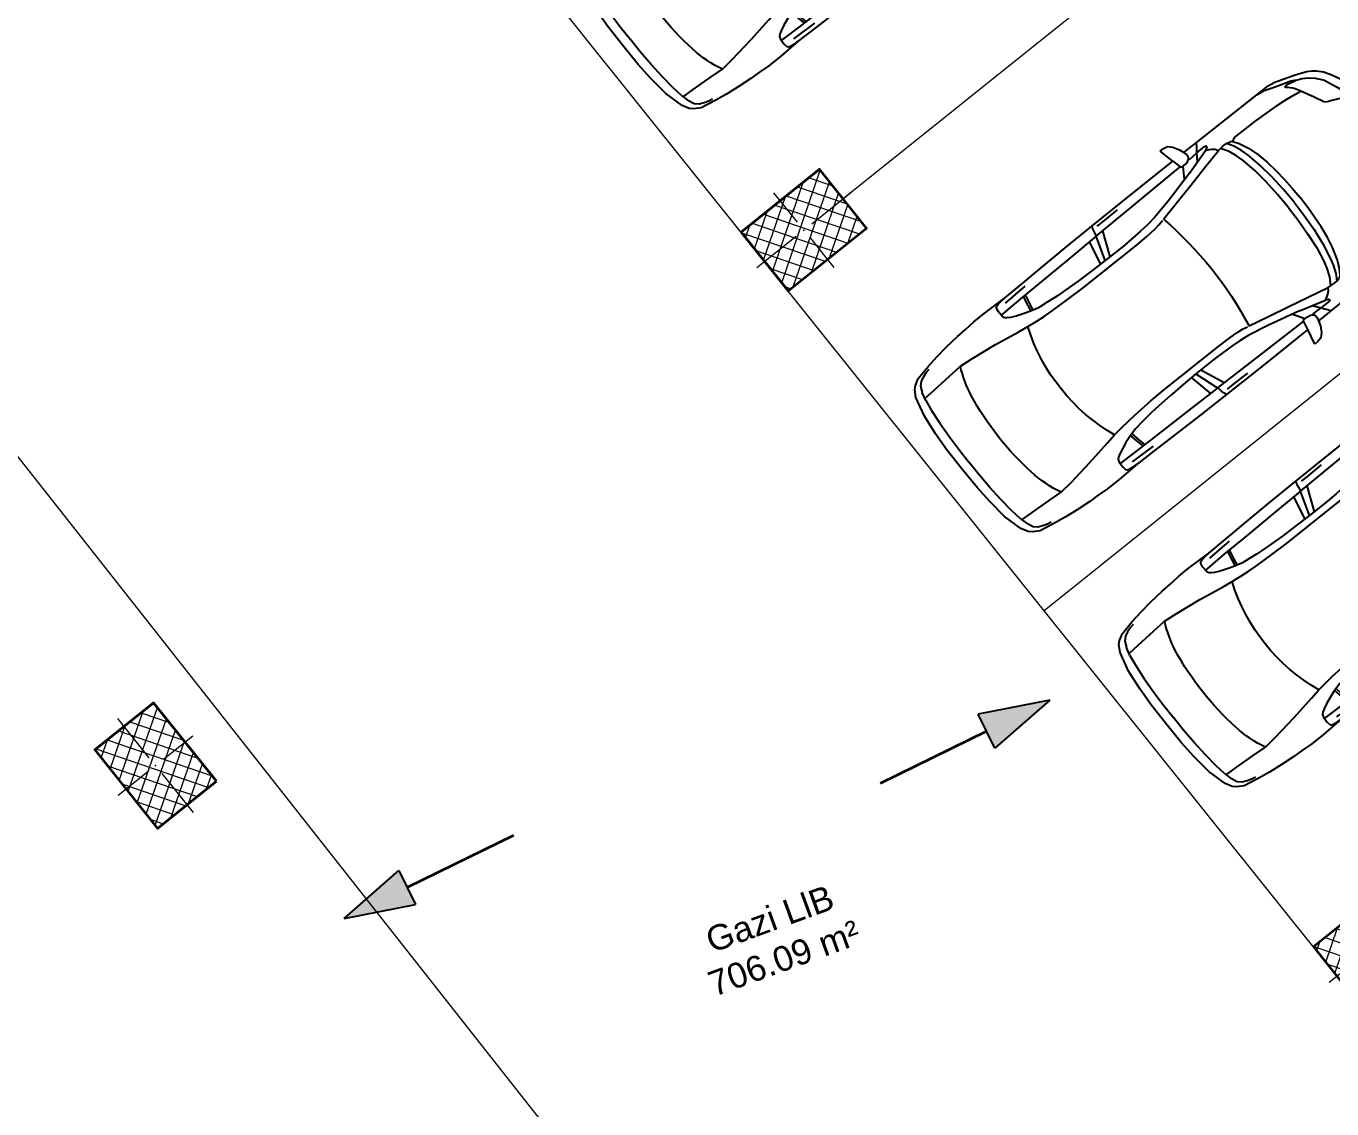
# Model space of a CAD drawing. Header units: metres. Extents: x 7511783 to 7512372, y 4692307 to 4692611.
# Drawn here: x 7512347.23 to 7512357.62, y 4692534.33 to 4692542.95 of the extents above; entities that cross this region are included whole.
import ezdxf

# ---------------------------------------------------------------- set-up
doc = ezdxf.new("R2010")
doc.units = ezdxf.units.M
for name, color, linetype, lineweight in [('A - Shtyllat', 7, 'Continuous', 0), ('A - Shtyllat_Pen_No__1', 7, 'Continuous', 0), ('A - Shtyllat_Pen_No__7', 7, 'Continuous', 0), ('A -Polyline', 7, 'Continuous', 0), ('A -Polyline_Pen_No__1', 7, 'Continuous', 0), ('A -Polyline_Pen_No__48', 14, 'Continuous', 0), ('A -Polyline_Pen_No__8', 14, 'Continuous', 0), ('garazhat-netw-amiri - b1', 20, 'Continuous', 0), ('Interior - Furniture _Pen_No__42', 8, 'Continuous', 0)]:
    doc.layers.add(name, color=color, linetype=linetype, lineweight=lineweight)
doc.styles.get("Standard").update_dxf_attribs({"font": 'arial.ttf'})
pattern_1 = [(44.99999999999998, (0, 0), (-68.94290863686237, 68.94290863686243), []), (135.0000000000001, (0, 0), (68.94290863686219, 68.94290863686261), [])]

# ---------------------------------------------------------------- blocks, each defined once
blk = doc.blocks.new('Column_161', base_point=(74870.5169649575, -54510.86432143885))
at = {"layer": 'A - Shtyllat', "linetype": 'Continuous', "lineweight": 0}
h = blk.add_hatch(dxfattribs=at)
h.set_pattern_fill('CONCRETE_BLOCK', color=18, style=0, pattern_type=2)
h.set_pattern_definition(pattern_1)
h.paths.add_polyline_path([(74545.91078029532, -54891.16791710824), (75326.49814850552, -54716.00125192711), (75195.12314961969, -54130.56072576947), (74414.53578140949, -54305.72739095059)])
at = {"layer": 'A - Shtyllat_Pen_No__1', "color": 7, "linetype": 'Continuous', "lineweight": 13}
for p, q in [((74853.0002984394, -54432.80558461783), (74787.31279899647, -54140.085321539)), ((74948.57570177852, -54493.34765492074), (75338.86938588362, -54405.76432233019)), ((74792.45822813649, -54528.38098795696), (74402.16454403137, -54615.96432054752)), ((74888.03363147561, -54588.92305825988), (74953.72113091854, -54881.6433213387))]:
    blk.add_line(p, q, dxfattribs=at)
blk.add_point((74870.5169649575, -54510.86432143885), dxfattribs=at)
at = {"layer": 'A - Shtyllat_Pen_No__7', "color": 7, "linetype": 'Continuous', "lineweight": 35, "flags": 128}
blk.add_lwpolyline([(74545.91078029532, -54891.16791710824), (75326.49814850552, -54716.00125192711), (75195.12314961969, -54130.56072576947), (74414.53578140949, -54305.72739095059)], close=True, dxfattribs=at)
blk = doc.blocks.new('Column_163', base_point=(73274.69880512588, -47399.49129714227))
at = {"layer": 'A - Shtyllat', "linetype": 'Continuous', "lineweight": 0}
h = blk.add_hatch(dxfattribs=at)
h.set_pattern_fill('CONCRETE_BLOCK', color=18, style=0, pattern_type=2)
h.set_pattern_definition(pattern_1)
h.paths.add_polyline_path([(72950.09262046369, -47779.79489281166), (73730.6799886739, -47604.62822763055), (73599.30498978807, -47019.1877014729), (72818.71762157786, -47194.35436665402)])
at = {"layer": 'A - Shtyllat_Pen_No__1', "color": 7, "linetype": 'Continuous', "lineweight": 13}
for p, q in [((73257.18213860778, -47321.43256032126), (73191.49463916484, -47028.71229724243)), ((73352.7575419469, -47381.97463062417), (73743.051226052, -47294.39129803362)), ((73196.64006830486, -47417.0079636604), (72806.34638419976, -47504.59129625095)), ((73292.21547164398, -47477.5500339633), (73357.90297108692, -47770.27029704213))]:
    blk.add_line(p, q, dxfattribs=at)
blk.add_point((73274.69880512588, -47399.49129714227), dxfattribs=at)
at = {"layer": 'A - Shtyllat_Pen_No__7', "color": 7, "linetype": 'Continuous', "lineweight": 35, "flags": 128}
blk.add_lwpolyline([(72950.09262046369, -47779.79489281166), (73730.6799886739, -47604.62822763055), (73599.30498978807, -47019.1877014729), (72818.71762157786, -47194.35436665402)], close=True, dxfattribs=at)
blk = doc.blocks.new('Column_169', base_point=(66768.10634125283, -48962.14023274987))
at = {"layer": 'A - Shtyllat', "linetype": 'Continuous', "lineweight": 0}
h = blk.add_hatch(dxfattribs=at)
h.set_pattern_fill('CONCRETE_BLOCK', color=18, style=0, pattern_type=2)
h.set_pattern_definition(pattern_1)
h.paths.add_polyline_path([(67148.40993692222, -49286.74641741205), (66973.2432717411, -48506.15904920186), (66387.80274558342, -48637.53404808769), (66562.96941076456, -49418.12141629789)])
at = {"layer": 'A - Shtyllat_Pen_No__1', "color": 7, "linetype": 'Continuous', "lineweight": 13}
for p, q in [((66750.58967473471, -48884.08149592885), (66663.00634214416, -48493.78781182375)), ((66846.16507807386, -48944.62356623176), (67138.88534115267, -48878.93606678884)), ((66690.0476044318, -48979.65689926799), (66397.327341353, -49045.3443987109)), ((66785.62300777093, -49040.19896957089), (66873.2063403615, -49430.492653676))]:
    blk.add_line(p, q, dxfattribs=at)
blk.add_point((66768.10634125283, -48962.14023274987), dxfattribs=at)
at = {"layer": 'A - Shtyllat_Pen_No__7', "color": 7, "linetype": 'Continuous', "lineweight": 35, "flags": 128}
blk.add_lwpolyline([(67148.40993692222, -49286.74641741205), (66973.2432717411, -48506.15904920186), (66387.80274558342, -48637.53404808769), (66562.96941076456, -49418.12141629789)], close=True, dxfattribs=at)
blk = doc.blocks.new('Car 05 22')
at = {"layer": 'Interior - Furniture _Pen_No__42', "color": 8, "linetype": 'Continuous', "lineweight": 25}
for p, q in [((1961.117547741, 983.221158223), (1928.938242309, 983.221158223)), ((1928.938242309, 983.221158223), (1957.843908175, 858.0544967500001)), ((1996.903176747, 974.9060932165999), (1961.117547741, 983.221158223)), ((2026.89661068, 945.007687052), (1996.903176747, 974.9060932165999)), ((2054.5732194, 897.577022836), (2026.89661068, 945.007687052)), ((-251.752794228, 841.043733947), (-372.3345973750002, 830.229933465)), ((-168.2198443133, 844.6061713611999), (-251.752794228, 841.043733947)), ((-78.35772569479998, 850.6357850930001), (-168.2198443133, 844.6061713611999)), ((-24.036324899, 852.2918850640001), (-78.35772569479998, 850.6357850930001)), ((40.3182760438, 852.3336850629998), (-24.036324899, 852.2918850640001)), ((230.8030912739, 845.5192631063), (40.3182760438, 852.3336850629998)), ((129.0398444, 820.4687779309999), (138.886242882, 832.3883788069998)), ((138.886242882, 832.3883788069998), (165.168377873, 840.275885275)), ((165.168377873, 840.275885275), (194.733578306, 844.324685204)), ((194.733578306, 844.324685204), (230.803091274, 845.519263106)), ((400.0158099590001, 847.596806379), (230.8030912739, 845.5192631063)), ((590.7241636140001, 851.6786068920001), (400.0158099590001, 847.596806379)), ((856.5325990199999, 856.169707455), (590.7241636140001, 851.6786068920001)), ((1129.8609284, 858.5331077519999), (856.5325990199999, 856.169707455)), ((1119.51383092, 833.2672045809999), (1115.14443198, 808.948201529)), ((1120.16623076, 836.3248049650001), (1119.51383092, 833.2672045809999)), ((1120.69723063, 838.160005195), (1120.16623076, 836.3248049650001)), ((1129.8609284, 858.5331077519999), (1120.69723063, 838.160005195)), ((1536.1071561, 860.3802508980001), (1129.8609284, 858.5331077519999)), ((1220.13025657, 829.0713745190002), (1369.65750367, 831.489072695)), ((1957.843908175, 858.0544967500001), (1536.1071561, 860.3802508980001)), ((1957.84390817, 858.0544967500001), (1977.22141076, 777.427813481)), ((2067.91700908, 857.6794056350001), (2054.5732194, 897.577022836)), ((2119.91703998, 857.4374531180001), (2067.91700908, 857.6794056350001)), ((2075.28112592, 835.6608695470001), (2067.91700908, 857.6794056350001)), ((2075.2191259, 809.3983893609999), (2075.28112592, 835.6608695470001)), ((2193.165590015, 856.4504063259001), (2119.91703998, 857.4374531180001)), ((2166.81146925, 813.814537484), (2182.27381684, 834.081841238)), ((2182.27381684, 834.081841238), (2193.16559002, 856.4504063260001)), ((2808.01466132, 852.5547640039999), (2193.165590015, 856.4504063259001)), ((2855.711363900001, 852.6327640009998), (2808.01466132, 852.5547640039999)), ((2808.01466132, 852.5547640039999), (2876.86636504, 843.317264394)), ((2891.44016583, 852.5287640049999), (2855.711363900001, 852.6327640009998)), ((2876.86636504, 843.317264394), (2954.16376923, 813.731165643)), ((2922.51356751, 852.034364026), (2891.44016583, 852.5287640049999)), ((2904.11849592, 832.8863289209997), (2905.06820589, 832.8379901159999)), ((2945.17226874, 849.4061641369999), (2922.51356751, 852.034364026)), ((2989.61447115, 839.6482645490003), (2945.17226874, 849.4061641369999)), ((3013.55027244, 833.064864827), (2989.61447115, 839.6482645490003)), ((3154.26138006, 782.5577669589998), (3013.55027244, 833.064864827)), ((-757.6903274910002, 747.022066986), (-784.8200333720001, 721.8124613509999)), ((-706.3378894982, 775.7872218095), (-757.6903274910002, 747.022066986)), ((-701.0941271610001, 743.2591195180001), (-729.425104913, 716.3992494200002)), ((-585.227090103, 801.027979058), (-706.3378894982, 775.7872218095)), ((-664.8727541800001, 760.961322365), (-701.0941271610001, 743.2591195180001)), ((-626.571782751, 772.4860242179999), (-664.8727541800001, 760.961322365)), ((-594.8871138119998, 778.4895580349998), (-626.571782751, 772.4860242179999)), ((-483.1389679684001, 817.2581826864), (-585.227090103, 801.027979058)), ((-372.3345973750002, 830.229933465), (-483.1389679684001, 817.2581826864)), ((124.560977278, 791.3967861309999), (129.0398444, 820.4687779309999)), ((125.693926866, 743.8968737240001), (124.560977278, 791.3967861309999)), ((327.3887276080001, 761.920895626), (125.394377448, 756.455747737)), ((132.429139117, 722.8048827370001), (125.693926866, 743.8968737240001)), ((210.873013229, 809.2317387879999), (418.0703055720001, 816.1926024380003)), ((521.9507803269998, 764.6728959719999), (327.3887276080001, 761.920895626)), ((355.2943663540001, 762.315609428), (339.1227247570001, 683.1192857359999)), ((373.4006373970002, 762.5717151969999), (357.2289958010001, 683.375391506)), ((813.627009446, 769.327996556), (521.9507803269998, 764.6728959719999)), ((1108.59023357, 773.98329714), (813.627009446, 769.327996556)), ((1036.25651944, 772.8416796290002), (996.5002997029998, 578.7916468290002)), ((1041.96657906, 578.0240872360001), (1107.56627095, 773.967136299)), ((1173.32542975, 774.895061201), (1090.33970038, 577.89253068)), ((1115.14443198, 808.948201529), (1108.59023357, 773.98329714)), ((1108.59023357, 773.98329714), (1537.61805657, 780.025947399)), ((1162.63563846, 830.4777734580001), (1220.13025657, 829.0713745190002)), ((1537.61805657, 780.025611521), (1974.99295641, 786.0764425990001)), ((1939.15395607, 686.22492547), (1995.917261, 777.427813481)), ((1977.22141076, 777.427813481), (2019.59119012, 777.427813481)), ((2000.39650233, 701.591770694), (2213.53100788, 762.9814866290001)), ((2019.59119012, 777.427813481), (2044.48611622, 783.069509224)), ((2044.48611622, 783.069509224), (2063.35562216, 792.2740022800001)), ((2063.35562216, 792.2740022800001), (2070.42572439, 799.8521965630001)), ((2068.68333559, 787.696981005), (2065.39356605, 794.4584027669999)), ((2068.68333559, 787.696981005), (2148.02030692, 790.4828861469999)), ((2070.42572439, 799.8521965630001), (2075.2191259, 809.3983893609999)), ((2106.51930118, 732.1586113790001), (2148.02030692, 790.4828861469999)), ((2148.02030692, 790.4828861469999), (2166.81146925, 813.814537484)), ((2148.02030692, 790.4828861469999), (2205.61920777, 792.204186117)), ((2205.61920777, 792.204186117), (2227.21980808, 791.0038861380001)), ((2226.59190807, 769.8777067159999), (2213.53100788, 762.9814866290001)), ((2213.53100788, 762.9814866290001), (2238.34670825, 752.240186817)), ((2234.36910819, 773.9630864369999), (2226.59190807, 769.8828865080001)), ((2227.21980808, 791.0038861380001), (2232.61990816, 790.029986155)), ((2232.61990816, 790.029986155), (2237.93539134, 787.2871225249999)), ((2238.46067648, 776.864360243), (2234.36910819, 773.9630864369999)), ((2240.81890828, 784.03918626), (2237.93539134, 787.2871225249999)), ((2238.34670825, 752.240186817), (2258.53170854, 739.717487037)), ((2238.46067648, 776.864360243), (2240.85090828, 780.5209863219999)), ((2240.85090828, 780.5209863219999), (2240.81890828, 784.03918626)), ((2258.53170854, 739.717487037), (2269.0398087, 731.086787188)), ((2269.0398087, 731.086787188), (2278.83550884, 721.965087348)), ((2954.16376923, 813.731165643), (3075.78877375, 774.6896785450001)), ((3022.47491973, 758.305686711), (3023.66221975, 762.4851866380001)), ((3024.49924208, 753.7186598590001), (3022.47491973, 758.305686711)), ((3023.66221975, 762.4851866380001), (3034.64521991, 765.0503865930001)), ((3037.91041996, 743.452886971), (3024.49924208, 753.7186598590001)), ((3034.64521991, 765.0503865930001), (3046.93432009, 763.817386614)), ((3050.61522015, 730.6688871950001), (3037.91041996, 743.452886971)), ((3046.93432009, 763.817386614), (3060.9451203, 762.9292866300001)), ((3064.50712035, 714.6457874760001), (3050.61522015, 730.6688871950001)), ((3060.9451203, 762.9292866300001), (3089.85712072, 757.3861867269998)), ((3100.48402088, 763.1120866269999), (3075.78877375, 774.6896785450001)), ((3089.85712072, 757.3861867269998), (3108.43932099, 751.4304868319999)), ((3114.13862108, 753.3111867989999), (3100.48402088, 763.1120866269999)), ((3108.43932099, 751.4304868319999), (3122.8656212, 746.4359869189999)), ((3122.8656212, 746.4359869189999), (3114.13862108, 753.3111867989999)), ((3170.0706946, 726.5554905960001), (3122.8656212, 746.4359869189999)), ((3235.883818752, 747.6101556219), (3154.26138006, 782.5577669589998)), ((3269.07948628, 728.3294692490001), (3235.883818752, 747.6101556219)), ((3298.56678787, 705.6390702070001), (3269.07948628, 728.3294692490001)), ((-815.0478655078, 667.7598955197002), (-855.0523550635, 511.0116477078998)), ((-784.8200333720001, 721.8124613509999), (-815.0478655078, 667.7598955197002)), ((-768.2719792499998, 602.2788720830002), (-750.577082573, 669.7773949330001)), ((-764.3441764490001, 617.261773195), (-665.728145997, 623.9546285630003)), ((-729.425104913, 716.3992494200002), (-750.577082573, 669.7773949330001)), ((-665.728145997, 623.9546285630003), (-500.877431885, 634.180288886)), ((-500.877431885, 634.180288886), (-383.0238853850001, 641.9613403830001)), ((-383.0238853850001, 641.9613403830001), (-274.220886173, 631.318400078)), ((-274.220886173, 631.318400078), (-56.404854203, 600.536895199)), ((146.670770152, 710.6062742990001), (132.429139117, 722.8048827370001)), ((171.252864179, 696.6287725440001), (146.670770152, 710.6062742990001)), ((212.566754139, 676.5412700230002), (171.252864179, 696.6287725440001)), ((266.3151410770001, 654.566867265), (212.566754139, 676.5412700230002)), ((319.4903281550001, 636.426864989), (266.3151410770001, 654.566867265)), ((392.7088835140001, 617.8124267930001), (319.4903281550001, 636.426864989)), ((339.1227247570001, 683.1192857359999), (329.5580559370001, 633.8673348859999)), ((357.2289958010001, 683.375391506), (346.76505809, 629.492778784)), ((1730.35620914, 633.8338533080002), (1562.00595611, 600.596478384)), ((2000.39650233, 701.591770694), (1730.35620914, 633.8338533080002)), ((1952.84760406, 621.338789111), (2122.045506540001, 659.9572884350001)), ((2122.045506540001, 659.9572884350001), (2293.79610906, 697.6509877739999)), ((2278.83550884, 721.965087348), (2293.79610906, 697.6509877739999)), ((2293.79610906, 697.6509877739999), (2317.1870094, 700.7385877199999)), ((2293.79610906, 697.6386630720001), (2293.79610906, 697.6509877739999)), ((2317.1870094, 700.7385877199999), (2345.74280982, 702.7498876850001)), ((2355.134199750001, 639.912801441), (2317.1870094, 700.7385877199999)), ((2345.74280982, 702.7498876850001), (2378.929310310001, 702.0184876970001)), ((2379.77420337, 575.387091212), (2355.13301598, 639.9159014410001)), ((2410.10490185, 649.1086815510001), (2378.929310310001, 702.0184876970001)), ((2378.929310310001, 702.0184876970001), (2410.57231077, 694.2028878339999)), ((2436.02871163, 583.2244924540001), (2410.10490185, 649.1086815510001)), ((2410.57231077, 694.2028878339999), (2410.58631694, 694.1782473540001)), ((2428.73881104, 681.7061880529999), (2410.57231077, 694.2028878339999)), ((2428.73881104, 681.7061880529999), (2457.25830016, 700.035535323)), ((2428.77597173, 681.700745325), (2428.73881104, 681.7061880529999)), ((2428.77597173, 681.700745325), (2456.66545813, 639.8418234830003)), ((2456.66545813, 639.8418234830003), (2487.236391870001, 574.2621729599999)), ((2457.25830016, 700.035535323), (2535.4819126, 697.9905877680001)), ((2535.422612600001, 697.9916562040003), (2673.21491462, 695.5089878119999)), ((2535.46586986, 697.9894090810001), (2535.4819126, 697.988971943)), ((2673.21491462, 695.5089878119999), (2787.200816290001, 691.4809878819998)), ((2787.200816290001, 691.4809878819998), (2868.415817480001, 687.223087957)), ((2868.395882330001, 687.22488671), (2959.72331881, 678.984388101)), ((2959.72331881, 678.984388101), (2868.415817480001, 687.1969879569999)), ((2959.72331881, 678.984388101), (3047.2313201, 666.2002883250001)), ((3047.20992906, 666.2041971140001), (3100.00912087, 656.556188494)), ((3076.97452053, 697.807687771), (3064.50712035, 714.6457874760001)), ((3100.00912087, 656.556188494), (3076.97452053, 697.807687771)), ((3152.92075342, 553.873393456), (3100.00912087, 656.556188494)), ((3211.69204952, 701.0151137130001), (3170.0706946, 726.5554905960001)), ((3254.25934432, 663.1775183300001), (3211.69204952, 701.0151137130001)), ((3301.867263790001, 602.80900872), (3254.25934432, 663.1775183300001)), ((3337.33388997, 663.3806719909999), (3298.56678787, 705.6390702070001)), ((3374.49419199, 603.583974516), (3337.33388997, 663.3806719909999)), ((-768.2719792499998, 602.2788720830002), (-782.764796709, 510.0106247469999)), ((-56.404854203, 600.536895199), (145.941775497, 566.5900898169999)), ((145.941775497, 566.5900898169999), (233.261172115, 552.312592089)), ((233.261172115, 552.312592089), (315.3092800730001, 541.359190513)), ((315.2936019620001, 541.3606176840001), (384.2945810830001, 535.0794906230001)), ((384.2815104790001, 535.080362318), (454.174320738, 530.4191213629999)), ((474.8166917820001, 607.1053878569999), (392.7088835140001, 617.8124267930001)), ((454.170282107, 530.4193907049998), (526.242583163, 526.2868907769997)), ((521.3449804749999, 601.6186871690002), (474.8166917820001, 607.1053878569999)), ((569.9935686519999, 596.8381865689998), (521.3449804749999, 601.6186871690002)), ((526.2331313149998, 526.2873073839999), (627.7018846490002, 521.814890855)), ((652.59274858, 590.9845858339997), (569.9935686519999, 596.8381865689998)), ((627.698546207, 521.8149872519999), (756.75876515, 518.0884218199999)), ((772.8388193580001, 584.9903850819998), (652.59274858, 590.9845858339997)), ((907.2666866909999, 580.298084493), (772.8388193580001, 584.9903850819998)), ((1041.96657906, 578.0240872360001), (907.2666866909999, 580.298084493)), ((1227.79815085, 577.5186957939999), (1041.96657906, 578.0240872360001)), ((1316.09897866, 580.475793563), (1227.79815085, 577.5186957939999)), ((1403.02450604, 584.4121905939998), (1316.09897866, 580.475793563)), ((1322.62824821, 518.052230308), (1420.49779626, 521.652890858)), ((1483.8761315, 590.1361862749999), (1403.02450604, 584.4121905939998)), ((1420.49066257, 521.652523245), (1466.64156934, 524.030772681)), ((1466.62639694, 524.0299908169999), (1510.87647584, 527.594696836)), ((1562.00595611, 600.596478384), (1483.8761315, 590.1361862749999)), ((1510.85529759, 527.5929907539999), (1554.25309822, 533.0576906580001)), ((1554.25309822, 533.0576906580001), (1596.82961355, 540.969674969)), ((1597.28918852, 541.1774857889999), (1596.65116701, 540.8889849259999)), ((1610.72419049, 544.0665862469999), (1779.61280153, 581.7538898049997)), ((1779.61280153, 581.7538898049997), (1952.84760406, 621.338789111)), ((2397.334105950001, 514.2584815219999), (2379.77250853, 575.3929912130001)), ((2453.63941421, 521.616582688), (2436.02871163, 583.2244924540001)), ((2477.61661773, 401.0764635800001), (2453.63941421, 521.616582688)), ((2487.236391870001, 574.2621729599999), (2491.79934275, 562.0052962960001)), ((2491.79994982, 562.0052962960001), (2517.90263133, 477.034766618)), ((3189.62073735, 475.569766106), (3152.92075342, 553.873393456)), ((3301.867263790001, 602.80900872), (3346.015513130001, 501.4217980699999)), ((3418.40079436, 512.7439783509999), (3374.49419199, 603.583974516)), ((-855.0523550635, 511.0116477078998), (-874.6778528530002, 344.9579771100001)), ((-782.7621654889999, 510.027376359), (-794.5333543099999, 390.6265818930001)), ((756.75876515, 518.0884218199999), (1322.62824821, 518.052230308)), ((2419.31580918, 395.7362626700001), (2397.33316008, 514.2635815229997)), ((2517.90263133, 477.034766618), (2537.54372273, 384.0810341510001)), ((3199.39883308, 466.7584630290001), (3189.62073735, 475.569766106)), ((3220.69886845, 454.388540188), (3199.39883308, 466.7584630290001)), ((3256.10680826, 439.2417534179999), (3220.67662376, 454.4014587129999)), ((3288.390194130001, 425.101248479), (3256.10680826, 439.2417534179999)), ((3319.36158057, 408.41284265), (3288.390194130001, 425.101248479)), ((3346.015513130001, 501.4217980699999), (3374.297465860001, 419.557472908)), ((3391.09039087, 344.247647689), (3374.297465860001, 419.557472908)), ((3457.47689648, 393.0984834030001), (3418.40079436, 512.7439783509999)), ((-874.6778528530002, 344.9579771100001), (-882.944054645, 194.680643518)), ((-794.5333543099999, 390.6265818930001), (-802.4328468090001, 258.715288008)), ((2433.73206705, 266.091642182), (2419.31580918, 395.7362626700001)), ((2493.88922012, 269.050242651), (2477.61661773, 401.0764635800001)), ((2537.54372273, 384.0810341510001), (2551.45611664, 285.6281997640001)), ((3353.46269085, 384.2512837760001), (3319.36158057, 408.41284265)), ((3321.23357975, 370.497229407), (3320.99727986, 362.132926485)), ((3320.99727986, 362.132926485), (3338.31527228, 276.8564967000001)), ((3324.654278260001, 377.297531782), (3321.23357975, 370.497229407)), ((3328.30797666, 379.591332583), (3324.654278260001, 377.297531782)), ((3338.468372210001, 379.4523325350001), (3328.30797666, 379.591332583)), ((3363.640761200001, 357.811724976), (3338.468372210001, 379.4523325350001)), ((3377.182392130001, 359.9734848010001), (3353.46269085, 384.2512837760001)), ((3396.66521323, 315.8049103040001), (3363.640761200001, 357.811724976)), ((3391.09039087, 344.247647689), (3377.182392130001, 359.9734848010001)), ((3408.0703938, 289.3779877820001), (3396.66521323, 315.8049103040001)), ((3468.34279707, 330.9338860280001), (3457.47689648, 393.0984834030001)), ((3474.4914974, 263.721088865), (3468.34279707, 330.9338860280001)), ((-802.4328468090001, 258.715288008), (-806.8131426489999, 124.936494209)), ((2441.61713002, 131.955220918), (2433.73181129, 266.093942182)), ((2503.10292147, 133.173421111), (2493.88922012, 269.050242651)), ((2551.45611664, 285.6281997640001), (2559.71041303, 193.693567653)), ((3338.31527228, 276.8564967000001), (3351.882966340001, 172.661960307)), ((3408.0703938, 289.3779877820001), (3413.77629411, 267.259988716)), ((3413.77548775, 267.2641933500001), (3418.45445829, 242.866384828)), ((3418.452194370001, 242.878189745), (3424.044894670001, 200.723791525)), ((3478.33319761, 199.917191559), (3474.4914974, 263.721088865)), ((-882.944054645, 194.680643518), (-885.3767076889999, 0)), ((-806.8131426489999, 124.936494209), (-808.0470753050001, 0)), ((2444.0197128, -0.0273000043277), (2441.61701245, 131.957220918)), ((2506.01959488, -3.86e-13), (2503.10292147, 133.173421111)), ((2559.71041303, 193.693567653), (2564.38081099, 101.185635342)), ((3351.882966340001, 172.661960307), (3358.343763510001, 75.87012649980001)), ((3424.044894670001, 200.723791525), (3427.72848251, 152.023715234)), ((3432.36383112, 39.98011396419999), (3427.72848251, 152.023715234)), ((3479.35651311, 164.9481933352), (3478.33319761, 199.917191559)), ((3489.519598210001, 164.9481933352), (3479.35651311, 164.9481933352)), ((3489.519598210001, -164.9481933352), (3489.519598210001, 164.9481933352)), ((-885.3767076889999, 0), (-882.944054645, -194.680643518)), ((-806.8131426489999, -124.936494209), (-808.0470753050001, 1.477e-13)), ((2444.0197128, 0.0273000043271), (2441.61701245, -131.957220918)), ((2564.38081099, 101.185635342), (2566.01761027, -0.00610000213065)), ((2564.38081099, -101.185635342), (2566.01761027, 0.00610000212997)), ((3353.95786543, 27.8932505984), (3358.343763510001, 75.87012649980001)), ((3353.95786543, 27.8932505984), (3353.95786543, -0.7649002671629999)), ((3353.95786543, -27.8932505984), (3353.95786543, 0.7649002671619999)), ((3370.89075802, 11.74110410089999), (3370.32315827, -0.7649002671629999)), ((3370.89075802, -11.74110410089999), (3370.32315827, 0.7649002671619999)), ((3372.49235732, 23.6550082622), (3370.89075802, 11.74110410089999)), ((3376.267285060001, 38.99395092400001), (3372.49235732, 23.6550082622)), ((3381.98685317, 46.5714162664), (3376.267285060001, 38.99395092400001)), ((3386.21005132, 48.3522168884), (3381.98685317, 46.5714162664)), ((3386.21005132, 48.3522168884), (3394.28954778, 48.3522168884)), ((3398.51284593, 46.5714162664), (3394.28954778, 48.3522168884)), ((3404.23226311, 38.99375151340001), (3398.51284593, 46.5714162664)), ((3404.23226311, 38.99375151340001), (3408.00714178, 23.6550082622)), ((3408.00714178, 23.6550082622), (3409.766541010001, 8.055102813469999)), ((3409.766541010001, 8.055102813469999), (3409.766541010001, -4.961e-13)), ((3431.76949509, 57.3729975776), (3431.76949509, 56.7710829698)), ((3432.04453126, -0.0109000038072), (3432.36383112, 39.98011396419999)), ((3432.04453126, 0.0109000038063), (3432.36383112, -39.98011396419999)), ((2506.01959488, -2.78e-13), (2503.10292147, -133.173421111)), ((2559.71041303, -193.693567653), (2564.38081099, -101.185635342)), ((3351.882966340001, -172.661960307), (3358.343763510001, -75.87012649980001)), ((3353.95786543, -27.8932505984), (3358.343763510001, -75.87012649980001)), ((3372.49235732, -23.6550082622), (3370.89075802, -11.74110410089999)), ((3376.267285060001, -38.99395092400001), (3372.49235732, -23.6550082622)), ((3381.98685317, -46.5714162664), (3376.267285060001, -38.99395092400001)), ((3386.21005132, -48.3522168884), (3381.98685317, -46.5714162664)), ((3386.21005132, -48.3522168884), (3394.28954778, -48.3522168884)), ((3398.51284593, -46.5714162664), (3394.28954778, -48.3522168884)), ((3404.23226311, -38.99375151340001), (3398.51284593, -46.5714162664)), ((3404.23226311, -38.99375151340001), (3408.00714178, -23.6550082622)), ((3408.00714178, -23.6550082622), (3409.766541010001, -8.055102813469999)), ((3409.766541010001, -8.055102813469999), (3409.766541010001, -3.892e-13)), ((3432.36383112, -39.98011396419999), (3427.72848251, -152.023715234)), ((3431.76949509, -57.3729975776), (3431.76949509, -56.7710829698)), ((-882.944054645, -194.680643518), (-874.6778528530002, -344.9579771100001)), ((-802.4328468090001, -258.715288008), (-806.8131426489999, -124.936494209)), ((2441.61713002, -131.955220918), (2433.73181129, -266.093942182)), ((2503.10292147, -133.173421111), (2493.88922012, -269.050242651)), ((2551.45611664, -285.6281997640001), (2559.71041303, -193.693567653)), ((3338.31527228, -276.8564967000001), (3351.882966340001, -172.661960307)), ((3418.452194370001, -242.878189745), (3424.044894670001, -200.723791525)), ((3424.044894670001, -200.723791525), (3427.72848251, -152.023715234)), ((3474.4914974, -263.721088865), (3478.33319761, -199.917191559)), ((3478.33319761, -199.917191559), (3479.35651311, -164.9481933352)), ((3479.35651311, -164.9481933352), (3489.519598210001, -164.9481933352)), ((-794.5333543099999, -390.6265818930001), (-802.4328468090001, -258.715288008)), ((2433.73206705, -266.091642182), (2419.31580918, -395.7362626700001)), ((2493.88922012, -269.050242651), (2477.61661773, -401.0764635800001)), ((2537.54372273, -384.0810341510001), (2551.45611664, -285.6281997640001)), ((3320.99727986, -362.132926485), (3338.31527228, -276.8564967000001)), ((3408.0703938, -289.3779877820001), (3396.66521323, -315.8049103040001)), ((3408.0703938, -289.3779877820001), (3413.77629411, -267.259988716)), ((3413.77548775, -267.2641933500001), (3418.45445829, -242.866384828)), ((3468.34279707, -330.9338860280001), (3474.4914974, -263.721088865)), ((-874.6778528530002, -344.9579771100001), (-855.0523550635, -511.0116477078998)), ((-782.7621654889999, -510.027376359), (-794.5333543099999, -390.6265818930001)), ((2419.31580918, -395.7362626700001), (2397.33316008, -514.2635815229997)), ((2477.61661773, -401.0764635800001), (2453.63941421, -521.616582688)), ((2517.90263133, -477.034766618), (2537.54372273, -384.0810341510001)), ((3319.36158057, -408.41284265), (3288.390194130001, -425.101248479)), ((3353.46269085, -384.2512837760001), (3319.36158057, -408.41284265)), ((3321.23357975, -370.497229407), (3320.99727986, -362.132926485)), ((3324.654278260001, -377.297531782), (3321.23357975, -370.497229407)), ((3328.30797666, -379.591332583), (3324.654278260001, -377.297531782)), ((3338.468372210001, -379.4523325350001), (3328.30797666, -379.591332583)), ((3363.640761200001, -357.811724976), (3338.468372210001, -379.4523325350001)), ((3377.182392130001, -359.9734848010001), (3353.46269085, -384.2512837760001)), ((3396.66521323, -315.8049103040001), (3363.640761200001, -357.811724976)), ((3391.09039087, -344.247647689), (3374.297465860001, -419.557472908)), ((3391.09039087, -344.247647689), (3377.182392130001, -359.9734848010001)), ((3418.40079436, -512.7439783509999), (3457.47689648, -393.0984834030001)), ((3457.47689648, -393.0984834030001), (3468.34279707, -330.9338860280001)), ((-855.0523550635, -511.0116477078998), (-815.0478655078, -667.7598955197002)), ((-768.2719792499998, -602.2788720830002), (-782.764796709, -510.0106247469999)), ((627.698546207, -521.8149872519999), (756.75876515, -518.0884218199999)), ((756.75876515, -518.0884218199999), (1322.62824821, -518.052230308)), ((1322.62824821, -518.052230308), (1420.49779626, -521.652890858)), ((2397.334105950001, -514.2584815219999), (2379.77250853, -575.3929912130001)), ((2491.79994982, -562.0052962960001), (2517.90263133, -477.034766618)), ((3189.62073735, -475.569766106), (3152.92075342, -553.873393456)), ((3199.39883308, -466.7584630290001), (3189.62073735, -475.569766106)), ((3220.69886845, -454.388540188), (3199.39883308, -466.7584630290001)), ((3256.10680826, -439.2417534179999), (3220.67662376, -454.4014587129999)), ((3288.390194130001, -425.101248479), (3256.10680826, -439.2417534179999)), ((3301.867263790001, -602.80900872), (3346.015513130001, -501.4217980699999)), ((3346.015513130001, -501.4217980699999), (3374.297465860001, -419.557472908)), ((3374.49419199, -603.583974516), (3418.40079436, -512.7439783509999)), ((-768.2719792499998, -602.2788720830002), (-750.577082573, -669.7773949330001)), ((-764.3441764490001, -617.261773195), (-665.728145997, -623.9546285630003)), ((-274.220886173, -631.318400078), (-56.404854203, -600.536895199)), ((-56.404854203, -600.536895199), (145.941775497, -566.5900898169999)), ((145.941775497, -566.5900898169999), (233.261172115, -552.312592089)), ((233.261172115, -552.312592089), (315.3092800730001, -541.359190513)), ((315.2936019620001, -541.3606176840001), (384.2945810830001, -535.0794906230001)), ((392.7088835140001, -617.8124267930001), (319.4903281550001, -636.426864989)), ((384.2815104790001, -535.080362318), (454.174320738, -530.4191213629999)), ((474.8166917820001, -607.1053878569999), (392.7088835140001, -617.8124267930001)), ((454.170282107, -530.4193907049998), (526.242583163, -526.2868907769997)), ((521.3449804749999, -601.6186871690002), (474.8166917820001, -607.1053878569999)), ((569.9935686519999, -596.8381865689998), (521.3449804749999, -601.6186871690002)), ((526.2331313149998, -526.2873073839999), (627.7018846490002, -521.814890855)), ((652.59274858, -590.9845858339997), (569.9935686519999, -596.8381865689998)), ((772.8388193580001, -584.9903850819998), (652.59274858, -590.9845858339997)), ((907.2666866909999, -580.298084493), (772.8388193580001, -584.9903850819998)), ((1041.96657906, -578.0240872360001), (907.2666866909999, -580.298084493)), ((1036.25651944, -772.8416796290002), (996.5002997029998, -578.7916468290002)), ((1227.79815085, -577.5186957939999), (1041.96657906, -578.0240872360001)), ((1041.96657906, -578.0240872360001), (1107.56627095, -773.967136299)), ((1173.32542975, -774.895061201), (1090.33970038, -577.89253068)), ((1316.09897866, -580.475793563), (1227.79815085, -577.5186957939999)), ((1403.02450604, -584.4121905939998), (1316.09897866, -580.475793563)), ((1483.8761315, -590.1361862749999), (1403.02450604, -584.4121905939998)), ((1420.49066257, -521.652523245), (1466.64156934, -524.030772681)), ((1466.62639694, -524.0299908169999), (1510.87647584, -527.594696836)), ((1562.00595611, -600.596478384), (1483.8761315, -590.1361862749999)), ((1510.85529759, -527.5929907539999), (1554.25309822, -533.0576906580001)), ((1554.25309822, -533.0576906580001), (1596.82961355, -540.969674969)), ((1730.35620914, -633.8338533080002), (1562.00595611, -600.596478384)), ((1597.28918852, -541.1774857889999), (1596.65116701, -540.8889849259999)), ((1610.72419049, -544.0665862469999), (1779.61280153, -581.7538898049997)), ((1779.61280153, -581.7538898049997), (1952.84760406, -621.338789111)), ((1952.84760406, -621.338789111), (2122.045506540001, -659.9572884350001)), ((2379.77420337, -575.387091212), (2355.13301598, -639.9159014410001)), ((2436.02871163, -583.2244924540001), (2410.10490185, -649.1086815510001)), ((2453.63941421, -521.616582688), (2436.02871163, -583.2244924540001)), ((2456.66545813, -639.8418234830003), (2487.236391870001, -574.2621729599999)), ((2487.236391870001, -574.2621729599999), (2491.79934275, -562.0052962960001)), ((3152.92075342, -553.873393456), (3100.00912087, -656.556188494)), ((3301.867263790001, -602.80900872), (3254.25934432, -663.1775183300001)), ((3337.33388997, -663.3806719909999), (3374.49419199, -603.583974516)), ((-815.0478655078, -667.7598955197002), (-784.8200333720001, -721.8124613509999)), ((-784.8200333720001, -721.8124613509999), (-757.6903274910002, -747.022066986)), ((-729.425104913, -716.3992494200002), (-750.577082573, -669.7773949330001)), ((-701.0941271610001, -743.2591195180001), (-729.425104913, -716.3992494200002)), ((-665.728145997, -623.9546285630003), (-500.877431885, -634.180288886)), ((-500.877431885, -634.180288886), (-383.0238853850001, -641.9613403830001)), ((-383.0238853850001, -641.9613403830001), (-274.220886173, -631.318400078)), ((132.429139117, -722.8048827370001), (125.693926866, -743.8968737240001)), ((146.670770152, -710.6062742990001), (132.429139117, -722.8048827370001)), ((171.252864179, -696.6287725440001), (146.670770152, -710.6062742990001)), ((212.566754139, -676.5412700230002), (171.252864179, -696.6287725440001)), ((266.3151410770001, -654.566867265), (212.566754139, -676.5412700230002)), ((319.4903281550001, -636.426864989), (266.3151410770001, -654.566867265)), ((339.1227247570001, -683.1192857359999), (329.5580559370001, -633.8673348859999)), ((355.2943663540001, -762.315609428), (339.1227247570001, -683.1192857359999)), ((357.2289958010001, -683.375391506), (346.76505809, -629.492778784)), ((373.4006373970002, -762.5717151969999), (357.2289958010001, -683.375391506)), ((2000.39650233, -701.591770694), (1730.35620914, -633.8338533080002)), ((1939.15395607, -686.22492547), (1995.917261, -777.427813481)), ((2000.39650233, -701.591770694), (2213.53100788, -762.9814866290001)), ((2122.045506540001, -659.9572884350001), (2293.79610906, -697.6509877739999)), ((2269.0398087, -731.086787188), (2278.83550884, -721.965087348)), ((2278.83550884, -721.965087348), (2293.79610906, -697.6509877739999)), ((2293.79610906, -697.6386630720001), (2293.79610906, -697.6509877739999)), ((2293.79610906, -697.6509877739999), (2317.1870094, -700.7385877199999)), ((2355.134199750001, -639.912801441), (2317.1870094, -700.7385877199999)), ((2317.1870094, -700.7385877199999), (2345.74280982, -702.7498876850001)), ((2345.74280982, -702.7498876850001), (2378.929310310001, -702.0184876970001)), ((2410.10490185, -649.1086815510001), (2378.929310310001, -702.0184876970001)), ((2378.929310310001, -702.0184876970001), (2410.57231077, -694.2028878339999)), ((2428.73881104, -681.7061880529999), (2410.57231077, -694.2028878339999)), ((2410.57231077, -694.2028878339999), (2410.58631694, -694.1782473540001)), ((2428.77597173, -681.700745325), (2428.73881104, -681.7061880529999)), ((2428.73881104, -681.7061880529999), (2457.25830016, -700.035535323)), ((2428.77597173, -681.700745325), (2456.66545813, -639.8418234830003)), ((2457.25830016, -700.035535323), (2535.4819126, -697.9905877680001)), ((2535.422612600001, -697.9916562040003), (2673.21491462, -695.5089878119999)), ((2535.46586986, -697.9894090810001), (2535.4819126, -697.988971943)), ((2673.21491462, -695.5089878119999), (2787.200816290001, -691.4809878819998)), ((2787.200816290001, -691.4809878819998), (2868.415817480001, -687.223087957)), ((2868.395882330001, -687.22488671), (2959.72331881, -678.984388101)), ((2959.72331881, -678.984388101), (2868.415817480001, -687.1969879569999)), ((2959.72331881, -678.984388101), (3047.2313201, -666.2002883250001)), ((3047.20992906, -666.2041971140001), (3100.00912087, -656.556188494)), ((3064.50712035, -714.6457874760001), (3050.61522015, -730.6688871950001)), ((3076.97452053, -697.807687771), (3064.50712035, -714.6457874760001)), ((3100.00912087, -656.556188494), (3076.97452053, -697.807687771)), ((3170.0706946, -726.5554905960001), (3122.8656212, -746.4359869189999)), ((3211.69204952, -701.0151137130001), (3170.0706946, -726.5554905960001)), ((3254.25934432, -663.1775183300001), (3211.69204952, -701.0151137130001)), ((3269.07948628, -728.3294692490001), (3298.56678787, -705.6390702070001)), ((3298.56678787, -705.6390702070001), (3337.33388997, -663.3806719909999)), ((-757.6903274910002, -747.022066986), (-706.3378894982, -775.7872218095)), ((-706.3378894982, -775.7872218095), (-585.227090103, -801.027979058)), ((-664.8727541800001, -760.961322365), (-701.0941271610001, -743.2591195180001)), ((-626.571782751, -772.4860242179999), (-664.8727541800001, -760.961322365)), ((-594.8871138119998, -778.4895580349998), (-626.571782751, -772.4860242179999)), ((-585.227090103, -801.027979058), (-483.149337101, -817.256968783)), ((-483.149337101, -817.256968783), (-372.3345973750002, -830.229933465)), ((-372.3345973750002, -830.229933465), (-251.752794228, -841.043733947)), ((125.693926866, -743.8968737240001), (124.560977278, -791.3967861309999)), ((124.560977278, -791.3967861309999), (129.0398444, -820.4687779309999)), ((327.3887276080001, -761.920895626), (125.394377448, -756.455747737)), ((129.0398444, -820.4687779309999), (138.886242882, -832.3883788069998)), ((210.873013229, -809.2317387879999), (418.0703055720001, -816.1926024380003)), ((521.9507803269998, -764.6728959719999), (327.3887276080001, -761.920895626)), ((813.627009446, -769.327996556), (521.9507803269998, -764.6728959719999)), ((1108.59023357, -773.98329714), (813.627009446, -769.327996556)), ((1108.59023357, -773.98329714), (1537.61805657, -780.025947399)), ((1115.14443198, -808.948201529), (1108.59023357, -773.98329714)), ((1119.51383092, -833.2672045809999), (1115.14443198, -808.948201529)), ((1162.63563846, -830.4777734580001), (1220.13025657, -829.0713745190002)), ((1220.13025657, -829.0713745190002), (1369.65750367, -831.489072695)), ((1537.61805657, -780.025611521), (1974.99295641, -786.0764425990001)), ((1957.84390817, -858.0544967500001), (1977.22141076, -777.427813481)), ((1977.22141076, -777.427813481), (2019.59119012, -777.427813481)), ((2019.59119012, -777.427813481), (2044.48611622, -783.069509224)), ((2044.48611622, -783.069509224), (2063.35562216, -792.2740022800001)), ((2063.35562216, -792.2740022800001), (2070.42572439, -799.8521965630001)), ((2068.68333559, -787.696981005), (2065.39356605, -794.4584027669999)), ((2068.68333559, -787.696981005), (2148.02030692, -790.4828861469999)), ((2070.42572439, -799.8521965630001), (2075.2191259, -809.3983893609999)), ((2075.2191259, -809.3983893609999), (2075.28112592, -835.6608695470001)), ((2106.51930118, -732.1586113790001), (2148.02030692, -790.4828861469999)), ((2148.02030692, -790.4828861469999), (2166.81146925, -813.814537484)), ((2148.02030692, -790.4828861469999), (2205.61920777, -792.204186117)), ((2166.81146925, -813.814537484), (2182.27381684, -834.081841238)), ((2205.61920777, -792.204186117), (2227.21980808, -791.0038861380001)), ((2213.53100788, -762.9814866290001), (2238.34670825, -752.240186817)), ((2226.59190807, -769.8777067159999), (2213.53100788, -762.9814866290001)), ((2234.36910819, -773.9630864369999), (2226.59190807, -769.8828865080001)), ((2227.21980808, -791.0038861380001), (2232.61990816, -790.029986155)), ((2232.61990816, -790.029986155), (2237.93539134, -787.2871225249999)), ((2238.46067648, -776.864360243), (2234.36910819, -773.9630864369999)), ((2240.81890828, -784.03918626), (2237.93539134, -787.2871225249999)), ((2238.34670825, -752.240186817), (2258.53170854, -739.717487037)), ((2238.46067648, -776.864360243), (2240.85090828, -780.5209863219999)), ((2240.85090828, -780.5209863219999), (2240.81890828, -784.03918626)), ((2258.53170854, -739.717487037), (2269.0398087, -731.086787188)), ((2876.86636504, -843.317264394), (2954.16376923, -813.731165643)), ((2954.16376923, -813.731165643), (3075.78877375, -774.6896785450001)), ((3013.55027244, -833.064864827), (3154.26138006, -782.5577669589998)), ((3024.49924208, -753.7186598590001), (3022.47491973, -758.305686711)), ((3022.47491973, -758.305686711), (3023.66221975, -762.4851866380001)), ((3023.66221975, -762.4851866380001), (3034.64521991, -765.0503865930001)), ((3037.91041996, -743.452886971), (3024.49924208, -753.7186598590001)), ((3034.64521991, -765.0503865930001), (3046.93432009, -763.817386614)), ((3050.61522015, -730.6688871950001), (3037.91041996, -743.452886971)), ((3046.93432009, -763.817386614), (3060.9451203, -762.9292866300001)), ((3060.9451203, -762.9292866300001), (3089.85712072, -757.3861867269998)), ((3100.48402088, -763.1120866269999), (3075.78877375, -774.6896785450001)), ((3089.85712072, -757.3861867269998), (3108.43932099, -751.4304868319999)), ((3114.13862108, -753.3111867989999), (3100.48402088, -763.1120866269999)), ((3108.43932099, -751.4304868319999), (3122.8656212, -746.4359869189999)), ((3122.8656212, -746.4359869189999), (3114.13862108, -753.3111867989999)), ((3154.26138006, -782.5577669589998), (3235.883818752, -747.6101556219)), ((3235.883818752, -747.6101556219), (3269.07948628, -728.3294692490001)), ((-251.752794228, -841.043733947), (-168.2198443133, -844.6061713611999)), ((-168.2198443133, -844.6061713611999), (-78.35772569479998, -850.6357850930001)), ((-78.35772569479998, -850.6357850930001), (-24.036324899, -852.2918850640001)), ((-24.036324899, -852.2918850640001), (40.3182760438, -852.3336850629998)), ((40.3182760438, -852.3336850629998), (230.8030912739, -845.5192631063)), ((138.886242882, -832.3883788069998), (165.168377873, -840.275885275)), ((165.168377873, -840.275885275), (194.733578306, -844.324685204)), ((194.733578306, -844.324685204), (230.803091274, -845.519263106)), ((230.8030912739, -845.5192631063), (400.0158099590001, -847.596806379)), ((400.0158099590001, -847.596806379), (590.7241636140001, -851.6786068920001)), ((590.7241636140001, -851.6786068920001), (856.5325990199999, -856.169707455)), ((856.5325990199999, -856.169707455), (1129.8609284, -858.5331077519999)), ((1120.16623076, -836.3248049650001), (1119.51383092, -833.2672045809999)), ((1120.69723063, -838.160005195), (1120.16623076, -836.3248049650001)), ((1129.8609284, -858.5331077519999), (1120.69723063, -838.160005195)), ((1129.8609284, -858.5331077519999), (1536.1071561, -860.3802508980001)), ((1536.1071561, -860.3802508980001), (1957.84390817, -858.0544967500001)), ((1957.84390817, -858.0544967500001), (1928.938242309, -983.221158223)), ((2026.89661068, -945.007687052), (2054.5732194, -897.577022836)), ((2054.5732194, -897.577022836), (2067.917009081, -857.6794056350001)), ((2075.28112592, -835.6608695470001), (2067.91700908, -857.6794056350001)), ((2067.917009081, -857.6794056350001), (2119.91703998, -857.4374531180001)), ((2119.91703998, -857.4374531180001), (2193.165590015, -856.4504063259001)), ((2182.27381684, -834.081841238), (2193.16559002, -856.4504063260001)), ((2193.165590015, -856.4504063259001), (2808.01466132, -852.5547640039999)), ((2808.01466132, -852.5547640039999), (2876.86636504, -843.317264394)), ((2808.01466132, -852.5547640039999), (2855.711363900001, -852.6327640009998)), ((2855.711363900001, -852.6327640009998), (2891.44016583, -852.5287640049999)), ((2891.44016583, -852.5287640049999), (2922.51356751, -852.034364026)), ((2922.51356751, -852.034364026), (2945.17226874, -849.4061641369999)), ((2945.17226874, -849.4061641369999), (2989.61447115, -839.6482645490003)), ((2989.61447115, -839.6482645490003), (3013.55027244, -833.064864827)), ((1928.938242309, -983.221158223), (1961.117547741, -983.221158223)), ((1961.117547741, -983.221158223), (1996.903176747, -974.9060932165999)), ((1996.903176747, -974.9060932165999), (2026.89661068, -945.007687052))]:
    blk.add_line(p, q, dxfattribs=at)
for centre, radius, start, end in [((492.8743121958, 217.6762888661), 973.2499460395999, 154.1544541405, 170.9117329646), ((1649.811844864, 0), 1520.416064058, 158.6992078, 201.3007921999999), ((-1245.217819199, 0), 2907.303426369, 349.2141992177, 10.78580078235), ((1856.361619248, -1.736472437241999), 2353.963924674, 170.8803955853, 189.9222862500999), ((492.8743121958, -217.6762888661), 973.2499460395999, 191.230533967, 205.8455458595)]:
    blk.add_arc(centre, radius, start, end, dxfattribs=at)
blk = doc.blocks.new('Polyline_5', base_point=(18722.75725763682, -23120.83199515405))
at = {"layer": 'A -Polyline_Pen_No__48', "linetype": 'Continuous', "lineweight": 25}
blk.add_hatch(color=14, dxfattribs=at).paths.add_polyline_path([(20222.75725763682, -23120.83199515405), (19662.94975763681, -22970.83199515405), (19662.94975763681, -23270.83199515405)])
at = {"layer": 'A -Polyline_Pen_No__48', "color": 14, "linetype": 'Continuous', "lineweight": 25}
for p, q in [((20222.75725763682, -23120.83199515405), (19662.94975763681, -22970.83199515405)), ((19662.94975763681, -23270.83199515405), (19662.94975763681, -22970.83199515405)), ((20222.75725763682, -23120.83199515405), (19662.94975763681, -23270.83199515405))]:
    blk.add_line(p, q, dxfattribs=at)
at = {"layer": 'A -Polyline_Pen_No__8', "color": 14, "linetype": 'Continuous', "lineweight": 35, "flags": 128}
blk.add_lwpolyline([(18722.75725763682, -23120.83199515405), (19662.94975763681, -23120.83199515405)], dxfattribs=at)
blk = doc.blocks.new('Polyline_6', base_point=(20222.75725763678, -20579.41815265183))
at = {"layer": 'A -Polyline_Pen_No__48', "linetype": 'Continuous', "lineweight": 25}
blk.add_hatch(color=14, dxfattribs=at).paths.add_polyline_path([(18722.75725763678, -20579.41815265186), (19282.56475763678, -20729.41815265184), (19282.56475763678, -20429.41815265185)])
at = {"layer": 'A -Polyline_Pen_No__48', "color": 14, "linetype": 'Continuous', "lineweight": 25}
for p, q in [((18722.75725763678, -20579.41815265186), (19282.56475763678, -20429.41815265185)), ((19282.56475763678, -20429.41815265185), (19282.56475763678, -20729.41815265184)), ((18722.75725763678, -20579.41815265186), (19282.56475763678, -20729.41815265184))]:
    blk.add_line(p, q, dxfattribs=at)
at = {"layer": 'A -Polyline_Pen_No__8', "color": 14, "linetype": 'Continuous', "lineweight": 35, "flags": 128}
blk.add_lwpolyline([(20222.75725763678, -20579.41815265183), (19282.56475763678, -20579.41815265185)], dxfattribs=at)

msp = doc.modelspace()

# ---------------------------------------------------------------- linework, layer by layer
at = {"layer": 'A -Polyline_Pen_No__1', "color": 7, "linetype": 'Continuous'}
for points in [[(7512331.394706141, 4692506.781794739), (7512361.197029504, 4692530.652163437, 0.4142135623730928), (7512361.22810035, 4692530.933294371), (7512341.596260362, 4692555.443784804)], [(7512327.799040748, 4692510.631162087), (7512353.3957478, 4692531.133014485, 0.4119371924854632), (7512353.443805745, 4692531.552883942), (7512345.871792254, 4692541.158781224, 0.416493602296413), (7512345.389855319, 4692541.280612738), (7512341.605135576, 4692538.249216341)]]:
    msp.add_lwpolyline(points, format="xyb", dxfattribs=at)
for points in [[(7512357.52286429, 4692544.609276562), (7512353.731230322, 4692541.572342171)], [(7512360.230321286, 4692542.216678958), (7512355.33262485, 4692538.293837036)]]:
    msp.add_lwpolyline(points, dxfattribs=at)

# ---------------------------------------------------------------- block references
at = {"layer": 'A - Shtyllat', "color": 7, "lineweight": 35, "xscale": 0.001, "yscale": 0.001, "zscale": 0.001, "rotation": 26.04535599708318}
for name, p in [('Column_163', (7512353.419291843, 4692541.322492975)), ('Column_169', (7512348.259596832, 4692537.061605207)), ('Column_161', (7512357.975528956, 4692535.633998864))]:
    msp.add_blockref(name, p, dxfattribs=at)
at = {"layer": 'A -Polyline', "color": 14, "linetype": 'Continuous', "lineweight": 35, "xscale": 0.001, "yscale": 0.001, "zscale": 0.001, "rotation": 26.04535599708318}
for name, p in [('Polyline_5', (7512354.02861574, 4692536.92215094)), ('Polyline_6', (7512351.107298699, 4692536.504190338))]:
    msp.add_blockref(name, p, dxfattribs=at)
at = {"layer": 'Interior - Furniture _Pen_No__42', "color": 8, "linetype": 'Continuous', "lineweight": 25, "xscale": -0.001, "yscale": 0.001, "rotation": 218.6932141637826}
for p in [(7512352.669056422, 4692543.344138858), (7512355.365304336, 4692539.977854357), (7512356.99069491, 4692537.94854278)]:
    msp.add_blockref('Car 05 22', p, dxfattribs=at)

# ---------------------------------------------------------------- texts
at = {"layer": 'garazhat-netw-amiri - b1', "color": 20, "linetype": 'Continuous', "lineweight": 0, "insert": (7512353.205445521, 4692535.684591218), "char_height": 0.2, "attachment_point": 5, "rotation": 19.999999999999996}
msp.add_mtext('Gazi LlB\\P706.09 m²', dxfattribs=at)

doc.saveas('drawing.dxf')
